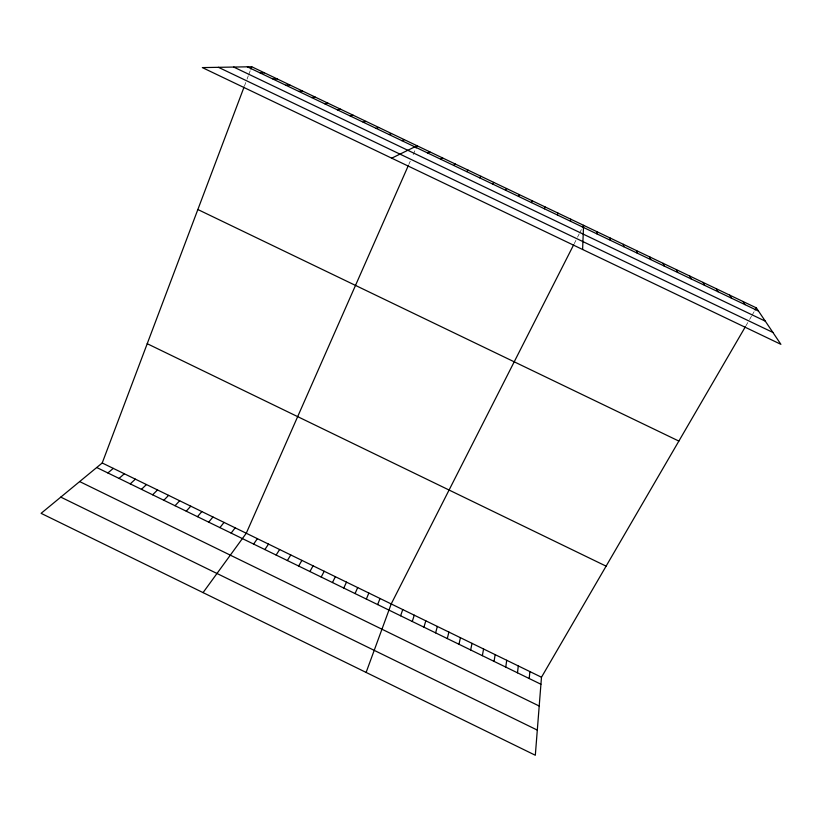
<?xml version="1.0" encoding="UTF-8"?>
<svg xmlns="http://www.w3.org/2000/svg" width="822" height="822" viewBox="0 0 822 822"><rect width="100%" height="100%" fill="white"/><g stroke="black" fill="none" stroke-linecap="round" stroke-linejoin="round"><path stroke-width="0.62" stroke-dasharray="4.11 3.08" d="M244.504 85.878L245.768 82.519M247.032 79.159L248.316 75.768M248.737 74.648L250.443 70.137M408.811 164.462L410.26 161.184M413.168 154.577L415.603 149.059M574.27 243.61L575.903 240.394M577.537 237.178L579.181 233.941M579.726 232.862L581.37 229.626M745.965 325.728L747.784 322.594M749.613 319.45L751.452 316.295M752.058 315.237L754.514 311.024"/><path stroke-width="1.23" d="M582.603 249.487L583.569 225.31L582.469 227.468M745.359 326.766L541.482 677.236L535.317 755.254L41.1 513.339L102.216 462.981L244.083 86.998M529.204 678.53L529.882 671.584M517.48 672.817L518.302 665.933M570.468 221.231L570.715 219.176M505.766 667.094L506.712 660.282M494.063 661.381L495.142 654.631M482.36 655.679L483.572 648.99M470.667 649.966L472.003 643.349M557.45 215.015L557.871 213.032M458.974 644.263L460.443 637.708M447.291 638.56L448.894 632.077M435.609 632.868L437.345 626.446M423.936 627.165L425.806 620.816M544.452 208.798L545.037 206.897M412.274 621.473L414.267 615.185M400.612 615.791L402.739 609.564M366.119 672.427L391.21 603.944L573.725 244.679M250.864 69.007L251.717 66.746L756.353 307.87L780.9 344.336L202.346 67.599L251.717 66.746M377.647 604.581L380.031 598.488M531.454 202.592L532.204 200.774M366.345 599.074L368.852 593.032M408.329 165.561L246.271 533.242L203.055 592.611M416.086 147.96L417.062 145.751L391.714 158.173M355.053 593.556L357.683 587.586M343.76 588.049L346.514 582.14M332.468 582.541L335.355 576.695M321.197 577.034L324.207 571.259M518.466 196.386L519.391 194.65M309.915 571.537L313.059 565.813M298.643 566.039L301.91 560.378M755.12 309.976L756.353 307.87M287.381 560.542L290.772 554.953M276.13 555.045L279.644 549.517M505.489 190.18L506.568 188.526M264.869 549.558L268.517 544.092M253.628 544.072L257.389 538.667M231.146 533.098L235.164 527.827M219.916 527.621L224.057 522.402M492.512 183.984L493.765 182.402M208.685 522.145L212.949 516.987M197.465 516.668L201.852 511.572M186.255 511.192L190.766 506.167M175.035 505.725L179.679 500.762M479.545 177.778L480.962 176.288M163.835 500.259L168.592 495.358M152.635 494.793L157.516 489.953M141.446 489.337L146.45 484.548M130.256 483.87L135.383 479.154M466.588 171.593L468.17 170.175M119.067 478.414L124.328 473.76M107.888 472.958L113.272 468.365M453.631 165.397L455.378 164.061M440.684 159.211L442.596 157.958M427.748 153.036L429.824 151.854M401.896 140.675L404.301 139.658M388.97 134.5L391.549 133.565M376.065 128.335L378.798 127.472M363.16 122.17L366.057 121.389M350.264 116.005L353.326 115.296M337.38 109.84L340.606 109.223M324.495 103.685L327.886 103.14M311.62 97.541L315.175 97.068M298.746 91.386L302.465 90.995M285.892 85.241L289.776 84.933M273.038 79.097L277.076 78.871M260.184 72.963L264.396 72.809M247.35 66.829L758.521 311.096M233.695 67.055L765.303 321.166M218.447 67.322L772.886 332.427M197.845 209.518L678.859 441.075M147.22 343.699L606.102 566.153M102.216 462.981L541.482 677.236M96.719 467.513L540.927 684.253M79.652 481.569L539.201 706.016M60.787 497.115L537.311 730.1M743.016 301.499L745.009 304.643M729.689 295.129L731.508 298.191M716.363 288.769L718.017 291.738M703.046 282.408L704.526 285.296M689.75 276.048L691.045 278.853M676.444 269.688L677.575 272.411M663.159 263.338L664.104 265.979M649.873 256.998L650.654 259.547M636.598 250.648L637.204 253.125M623.333 244.309L623.764 246.703M610.068 237.969L610.325 240.281M596.813 231.64L596.895 233.859"/></g></svg>
